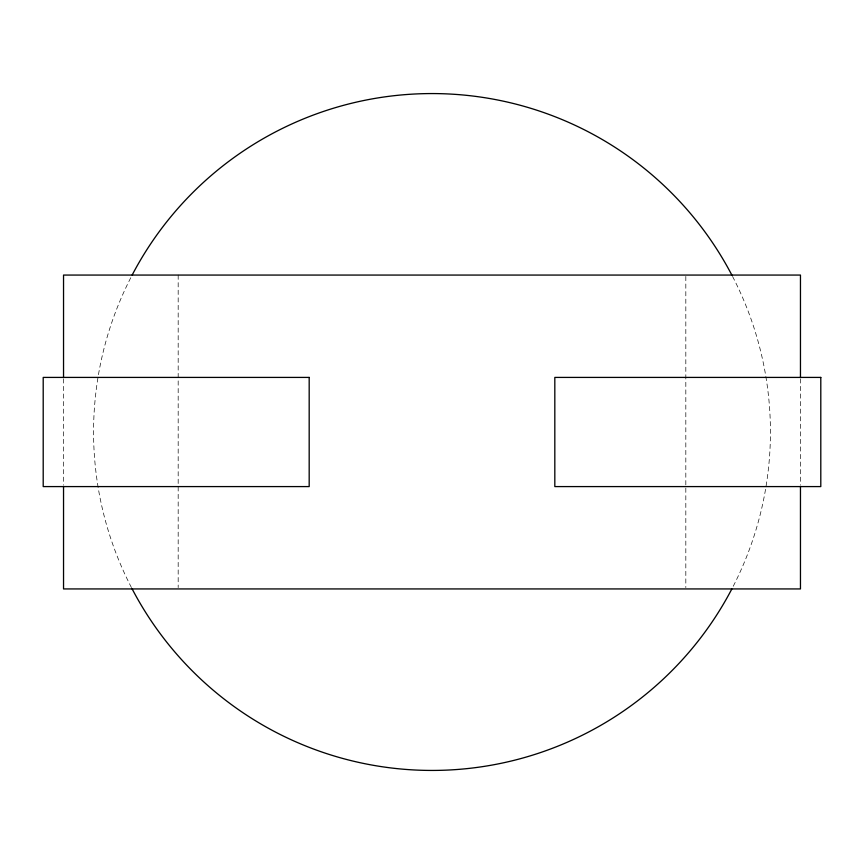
<?xml version="1.0" encoding="UTF-8"?>
<svg xmlns="http://www.w3.org/2000/svg" width="864" height="864" viewBox="0 0 864 864"><rect width="100%" height="100%" fill="white"/><g stroke="black" fill="none" stroke-linecap="round" stroke-linejoin="round"><path stroke-width="0.65" stroke-dasharray="4.32 3.24" d="M800.464 378.788L800.464 485.212M685.822 276.415L685.822 587.585M178.178 275.065L178.178 587.585M63.536 378.788L63.536 485.212M732.553 276.426A338.44 338.44 0 0 1 732.456 587.768M131.447 587.574A338.44 338.44 0 0 1 131.544 276.232"/><path stroke-width="1.3" d="M800.464 377.438L800.464 275.065L63.536 275.065L63.536 377.438M800.464 486.562L800.464 588.935L63.536 588.935L63.536 486.562M731.84 588.967A338.44 338.44 0 0 1 132.062 588.762M132.16 275.033A338.44 338.44 0 0 1 731.938 275.238M309.182 377.417L43.2 377.417L43.2 486.583L309.182 486.583L309.182 377.417M820.8 377.417L554.818 377.417L554.818 486.583L820.8 486.583L820.8 377.417"/></g></svg>
